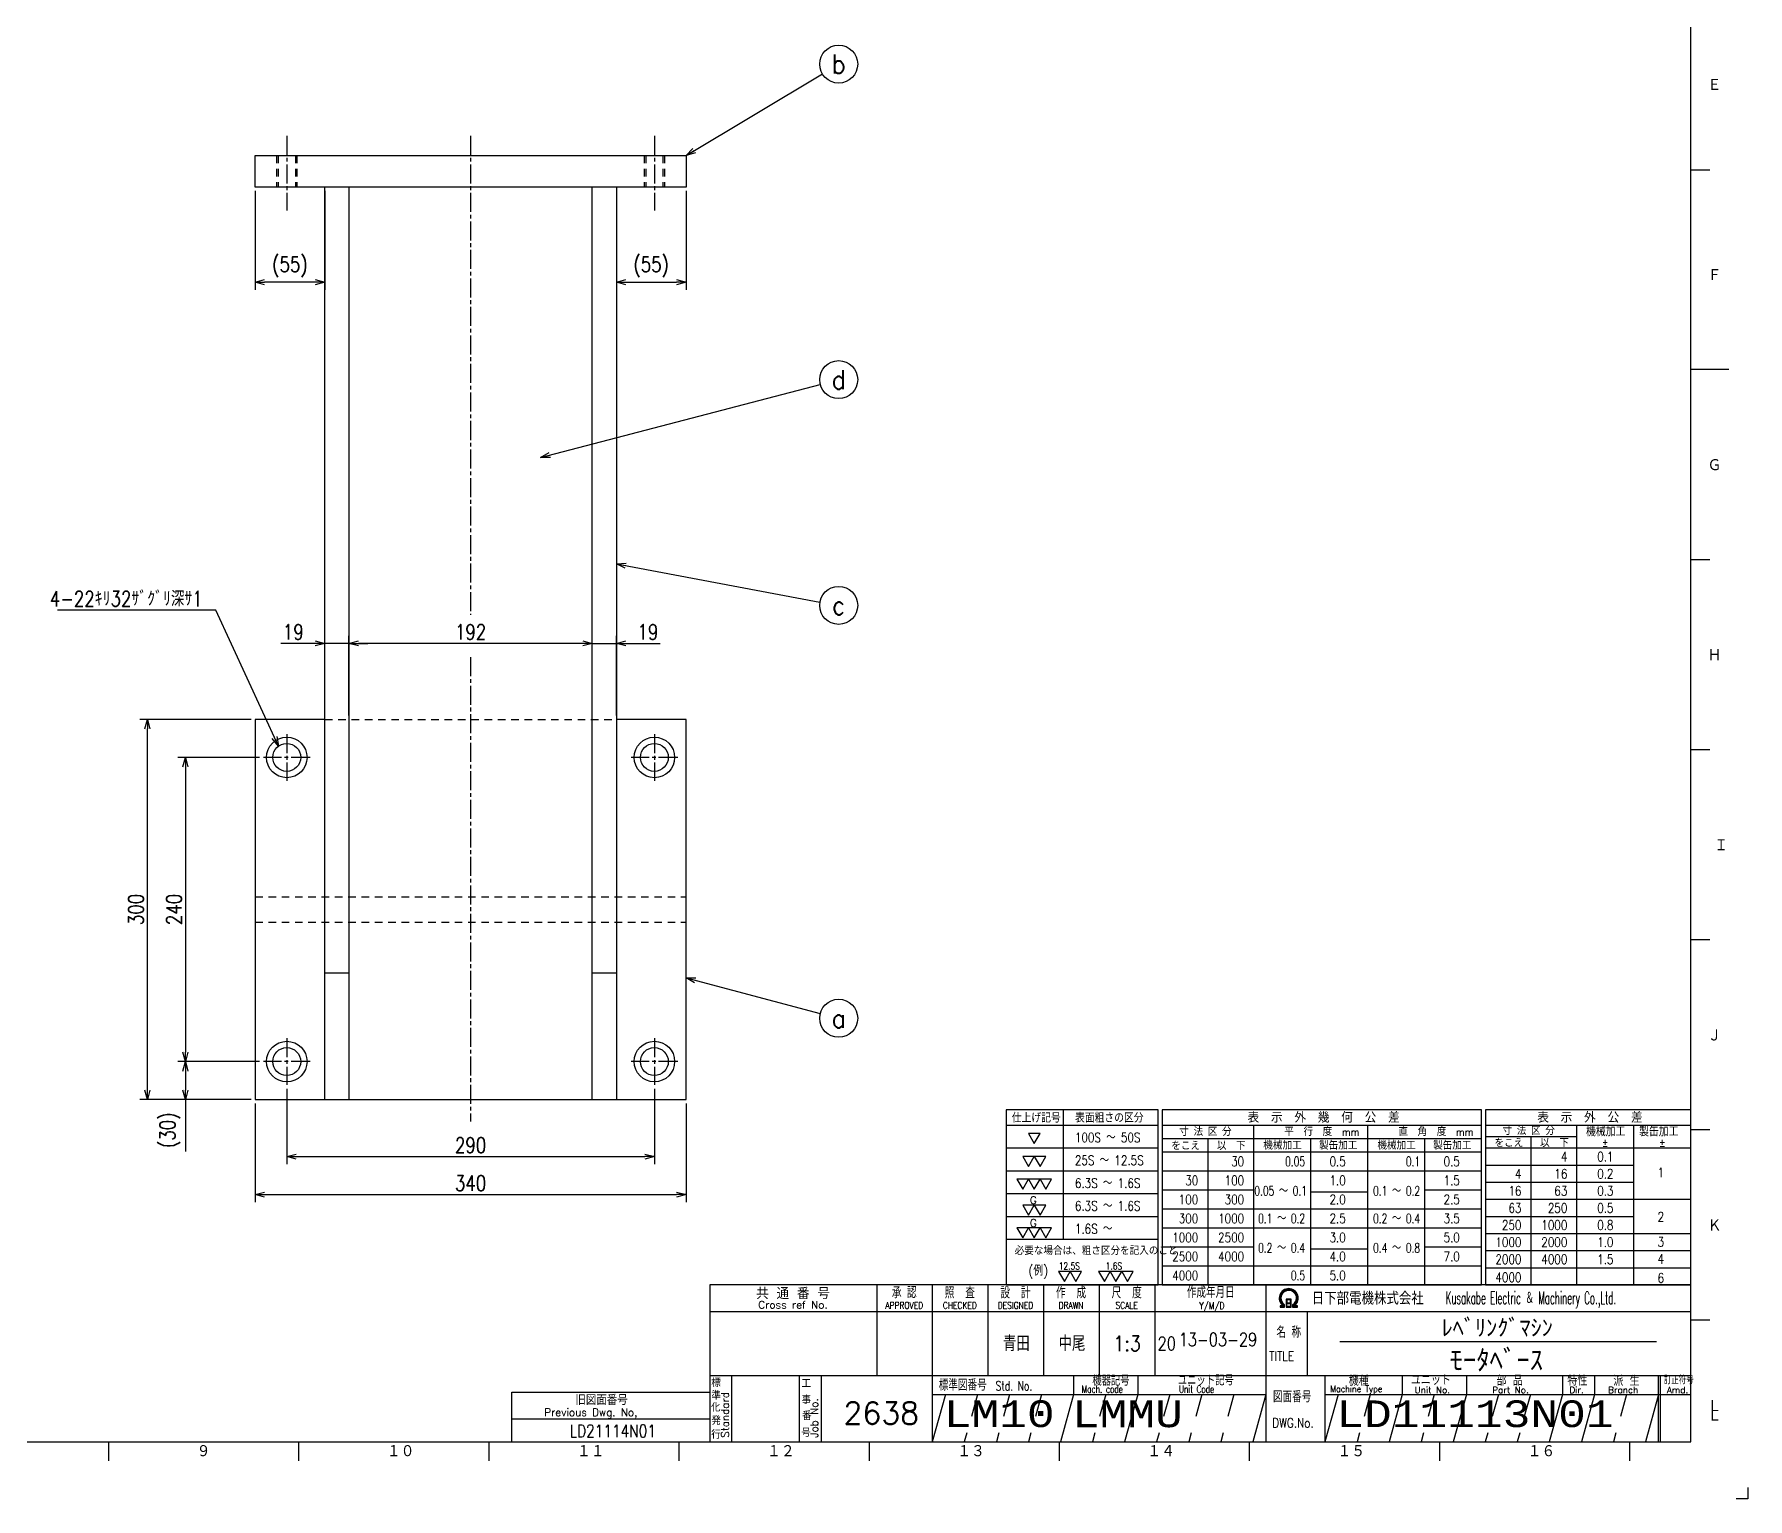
# Model space of a CAD drawing. Extents: x 0 to 2523, y 0 to 3564.
# Drawn here: x 1171 to 2523, y 0 to 1156 of the extents above; entities that cross this region are included whole.
import ezdxf
from ezdxf.enums import TextEntityAlignment as Align

# ---------------------------------------------------------------- set-up
doc = ezdxf.new("R2010")
doc.units = 0
doc.header["$LTSCALE"] = 3
doc.linetypes.add('GEN3A', pattern=[3.5, 2, -1.5])
doc.linetypes.add('GEN7A', pattern=[7.5, 5, -0.75, 1, -0.75])
doc.layers.get('0').update_dxf_attribs({"linetype": 'CONTINUOUS'})
doc.layers.get('DEFPOINTS').update_dxf_attribs({"linetype": 'CONTINUOUS'})
for name, color, linetype in [('2', 5, 'CONTINUOUS'), ('3A', 6, 'GEN3A'), ('4', 3, 'CONTINUOUS'), ('5', 3, 'CONTINUOUS'), ('6', 52, 'CONTINUOUS'), ('7A', 4, 'GEN7A'), ('RAHM2', 1, 'CONTINUOUS')]:
    doc.layers.add(name, color=color, linetype=linetype)
doc.styles.add('DIMENSION', font='monotxt.shx', dxfattribs={"bigfont": 'bigfont.shx'})
doc.styles.get("Standard").update_dxf_attribs({"font": 'romans.shx', "width": 0.8, "bigfont": 'extfont.shx'})
doc.dimstyles.new('GEN-ISO', dxfattribs={"dimscale": 3, "dimtxt": 4, "dimasz": 2.5, "dimexe": 2, "dimexo": 1, "dimgap": 1, "dimtad": 3, "dimdec": 3, "dimrnd": 0.001, "dimdsep": 46, "dimtxsty": 'Standard', "dimblk": 'OPEN30', "dimcen": 0, "dimclrt": 52, "dimadec": 0, "dimazin": 0, "dimtp": 0.1, "dimtm": 0.1, "dimtfac": 0.6, "dimtdec": 3, "dimtmove": 2, "dimatfit": 3, "dimldrblk": 'OPEN30', "dimfxl": 1, "dimarcsym": 0})

# ---------------------------------------------------------------- blocks, each defined once
blk = doc.blocks.new('1A1ﾌﾞﾋﾝ')
at = {"layer": 'RAHM2', "color": 5, "linetype": 'Continuous'}
for p, q in [((826, 15), (826, 579)), ((831, 349.5), (826, 349.5)), ((836, 297), (826, 297)), ((831, 247), (826, 247)), ((831, 197), (826, 197)), ((831, 147), (826, 147)), ((831, 97), (826, 97)), ((831, 47), (826, 47)), ((25, 15), (826, 15)), ((410, 10), (410, 15)), ((460, 10), (460, 15)), ((510, 10), (510, 15)), ((560, 10), (560, 15)), ((610, 10), (610, 15)), ((660, 10), (660, 15)), ((710, 10), (710, 15)), ((760, 10), (760, 15)), ((810, 10), (810, 15)), ((841, 0), (838, 0)), ((841, 3), (841, 0))]:
    blk.add_line(p, q, dxfattribs=at)
at = {"layer": 'RAHM2', "color": 7, "linetype": 'Continuous'}
for p, q in [((611.93, 56.26), (611.93, 32.42)), ((626.55, 56.26), (626.55, 15)), ((641.18, 56.26), (641.18, 32.42)), ((655.8, 56.26), (655.8, 32.42)), ((670.43, 56.26), (670.43, 32.42)), ((685.05, 56.26), (685.05, 32.42)), ((714.3, 56.26), (714.3, 15)), ((568.05, 49.26), (826, 49.26)), ((685.05, 49.26), (685.05, 32.42)), ((714.3, 49.26), (714.3, 49.26)), ((725.17, 49.26), (725.17, 32.42)), ((568.05, 32.42), (826, 32.42)), ((573.77, 32.42), (573.77, 15)), ((591.59, 32.42), (591.59, 15)), ((597.3, 32.42), (597.3, 15)), ((663.73, 32.42), (663.73, 27.42)), ((680.59, 32.42), (680.59, 27.42)), ((729.82, 32.42), (729.82, 15)), ((750.15, 32.42), (750.15, 27.42)), ((767, 32.42), (767, 27.42)), ((792.29, 32.42), (792.29, 27.42)), ((800.72, 32.42), (800.72, 27.42)), ((817.57, 15), (817.57, 32.42)), ((818.07, 15), (818.07, 32.42)), ((516, 28), (568.05, 28)), ((516, 15), (516, 28)), ((626.55, 27.42), (714.3, 27.42)), ((729.82, 27.42), (826, 27.42)), ((516, 21), (568.05, 21))]:
    blk.add_line(p, q, dxfattribs=at)
at = {"layer": 'RAHM2', "color": 3, "linetype": 'Continuous'}
for p, q in [((733.73, 41.35), (817.03, 41.35)), ((630.02, 27.42), (626.55, 15)), ((663.73, 27.42), (660.26, 15)), ((680.59, 27.42), (677.12, 15)), ((714.3, 27.42), (710.83, 15)), ((750.15, 27.42), (746.68, 15)), ((767, 27.42), (763.54, 15)), ((792.29, 27.42), (788.82, 15)), ((800.72, 27.42), (797.25, 15))]:
    blk.add_line(p, q, dxfattribs=at)
at = {"layer": 'RAHM2', "color": 3, "linetype": 'GEN3A'}
for p, q in [((638.44, 27.42), (634.98, 15)), ((646.87, 27.42), (643.41, 15)), ((655.3, 27.42), (651.84, 15)), ((672.16, 27.42), (668.69, 15)), ((689.01, 27.42), (685.55, 15)), ((697.44, 27.42), (693.98, 15)), ((705.87, 27.42), (702.41, 15)), ((741.72, 27.42), (738.25, 15)), ((758.57, 27.42), (755.11, 15)), ((775.43, 27.42), (771.97, 15)), ((783.86, 27.42), (780.39, 15)), ((809.14, 27.42), (805.68, 15))]:
    blk.add_line(p, q, dxfattribs=at)
at = {"layer": 'RAHM2', "color": 5, "linetype": 'Continuous'}
blk.add_lwpolyline([(826, 56.26), (568.05, 56.26), (568.05, 15)], dxfattribs=at)
at = {"layer": 'RAHM2', "color": 7, "linetype": 'Continuous'}
for points in [[(718.02, 50.4), (719.22, 50.4), (719.22, 51.01)], [(718.02, 50.58), (718.97, 50.58), (718.97, 50.91)], [(718.72, 50.82), (718.72, 50.75), (718.02, 50.75), (718.02, 50.4)], [(719.62, 52.51), (719.62, 50.4), (720.92, 50.4), (720.92, 52.51), (719.62, 52.51)], [(719.77, 52.36), (719.77, 51.53), (720.77, 51.53), (720.77, 52.36), (719.77, 52.36)], [(720.77, 51.38), (720.77, 50.55), (719.77, 50.55), (719.77, 51.38), (720.77, 51.38)], [(721.32, 50.98), (721.32, 50.4), (722.58, 50.4), (722.58, 50.75), (721.85, 50.75), (721.85, 50.8)], [(721.57, 50.87), (721.57, 50.58), (722.58, 50.58)]]:
    blk.add_lwpolyline(points, dxfattribs=at)
at = {"layer": 'RAHM2', "color": 3, "linetype": 'Continuous'}
for points in [[(733.29, 27.42), (729.82, 15)], [(817.57, 27.42), (817.57, 27.42), (814.11, 15)]]:
    blk.add_lwpolyline(points, dxfattribs=at)
at = {"layer": 'RAHM2', "color": 7, "linetype": 'Continuous'}
for radius, start, end in [(2.5, 308.2706, 230.8952), (2.28, 303.9949, 234.4013), (2.06, 299.8294, 238.4756)]:
    blk.add_arc((720.3, 52.76), radius, start, end, dxfattribs=at)
at = {"layer": 'RAHM2', "color": 5, "linetype": 'Continuous'}
for s, height, p in [('Ｅ', 3.31, (830.43, 370.24)), ('Ｆ', 3.31, (830.43, 320.24)), ('Ｇ', 3.31, (830.43, 270.24)), ('Ｈ', 3.31, (830.43, 220.24)), ('Ｉ', 3.31, (832.19, 170.24)), ('Ｊ', 3.31, (830.43, 120.24)), ('Ｋ', 3.31, (830.43, 70.24)), ('Ｌ', 3.31, (830.43, 22.74)), ('Ｌ', 3.31, (830.43, 20.24)), ('９', 3.31, (433.1, 10.87)), ('１０', 3.311, (483.1, 10.87)), ('１１', 3.311, (533.1, 10.87)), ('１２', 3.311, (583.1, 10.87)), ('１３', 3.311, (633.1, 10.87)), ('１４', 3.311, (683.1, 10.87)), ('１５', 3.311, (733.1, 10.87)), ('１６', 3.311, (783.1, 10.87))]:
    blk.add_text(s, height=height, dxfattribs=at).set_placement(p)
at = {"layer": 'RAHM2', "color": 7, "linetype": 'Continuous'}
for s, height, p in [('共 通 番 号', 3, (589.93, 54.14)), ('Cross ref No.', 2, (589.93, 51.01))]:
    blk.add_text(s, height=height, dxfattribs=at).set_placement(p, align=Align.MIDDLE)
for s, height, width, p in [('承 認', 3, 0.7, (619.18, 54.35)), ('照  査', 3, 0.7, (633.8, 54.35)), ('設  計', 3, 0.7, (648.43, 54.35)), ('作  成', 3, 0.7, (663.05, 54.35)), ('尺  度', 3, 0.7, (677.67, 54.35)), ('APPROVED', 1.8, 0.8, (619.18, 50.85)), ('CHECKED', 1.8, 0.8, (633.8, 50.85)), ('DESIGNED', 1.8, 0.8, (648.43, 50.85)), ('DRAWN', 1.8, 0.8, (663.05, 50.85)), ('SCALE', 1.8, 0.8, (677.67, 50.85)), ('DWG.No.', 2.5, 0.8, (721.41, 19.96))]:
    blk.add_text(s, height=height, dxfattribs=dict(at, width=width)).set_placement(p, align=Align.MIDDLE)
for s, height, width, p in [('作成年月日', 3, 0.7, (693.49, 52.82)), ('Kusakabe Electric ＆ Machinery Co.,Ltd.', 3.3108, 0.5, (761.56, 51.19)), ('Y/M/D', 1.8, 0.8, (696.79, 49.87)), ('名 称', 3, 0.7, (717.06, 42.33)), ('20', 3.5, 0.8, (685.81, 39.08)), ('TITLE', 2.5, 0.8, (715.18, 36.25)), ('標準図番号', 3, 0.7, (628.26, 28.44)), ('機器記号', 2.5, 0.7, (668.65, 29.77)), ('ユニット記号', 2.5, 0.7, (691.14, 29.85)), ('訂正符号', 2, 0.7, (818.96, 30.16)), ('Std. No.', 2.5, 0.7, (643.23, 28.44)), ('Mach. code', 2, 0.7, (665.86, 27.83)), ('Unit Code', 2, 0.7, (691.45, 27.83)), ('図面番号', 3, 0.7, (716.15, 25.37)), ('Machine Type', 1.7, 0.9, (731.15, 28.05))]:
    blk.add_text(s, height=height, dxfattribs=dict(at, width=width)).set_placement(p)
at = {"layer": 'RAHM2', "color": 7, "linetype": 'Continuous', "width": 0.844147}
blk.add_text('日下部電機株式会社', height=3.311, dxfattribs=at).set_placement((726.35, 51.06), (755.79, 51.06), align=Align.FIT)
at = {"layer": 'RAHM2', "color": 7, "linetype": 'Continuous'}
for s, height, p in [('標', 2, (568.44, 29.43)), ('機種', 2.4, (736.08, 29.76)), ('ユニット', 2.4, (752.39, 29.96)), ('部 品', 2.4, (774.93, 29.79)), ('特性', 2.4, (793.55, 29.78)), ('派 生', 2.4, (805.65, 29.72)), ('旧図面番号', 2.5, (532.71, 24.69)), ('準', 2, (568.47, 26.11)), ('工', 2, (592.15, 29.24)), ('事', 2, (592.17, 24.92)), ('Unit No.', 1.7, (753.39, 27.76)), ('Part No.', 1.7, (773.81, 27.76)), ('Dir.', 1.7, (794.09, 27.76)), ('Branch', 1.7, (804.28, 27.76)), ('Amd.', 1.7, (819.74, 27.76)), ('Previous Dwg. No,', 2, (524.5, 21.75)), ('化', 2, (568.37, 22.95)), ('番', 2, (592.31, 20.76)), ('行', 2, (568.43, 15.82)), ('行', 2, (568.46, 15.82)), ('発', 2, (568.46, 19.47)), ('号', 2, (592.11, 16.28))]:
    blk.add_text(s, height=height, dxfattribs=at).set_placement(p)
for s, p in [('Standard', (573.07, 16.05)), ('Job No.', (596.5, 16.05))]:
    blk.add_text(s, height=2, rotation=90, dxfattribs=at).set_placement(p)
at = {"layer": 'RAHM2', "color": 5, "linetype": 'Continuous', "width": 0.7}
for tag, p in [('HEADER3', (35, 566.01)), ('HEADER4', (54.75, 566)), ('HEADER15', (74.49, 566)), ('HEADER16', (94.43, 566))]:
    blk.add_attdef(tag, text='', height=6, dxfattribs=at).set_placement(p, align=Align.MIDDLE)
at = {"layer": 'RAHM2', "color": 7, "linetype": 'Continuous'}
blk.add_attdef('HEADER5', text='', height=2.5, dxfattribs=at).set_placement((63.69, 559.1), align=Align.BOTTOM_RIGHT)
for tag, height, width, p in [('HEADER25', 3.2, 0.63, (46.91, 45.38)), ('HEADER23', 3.33, 0.8, (71.4, 45.2)), ('HEADER24', 3.5, 0.8, (92.57, 45.22)), ('HEADER1', 5, 0.9, (775.12, 45.15)), ('HEADER7', 5, 0.8, (590.38, 40.8)), ('GEN-TITLE-SCA', 4, 0.85, (677.79, 40.85)), ('HEADER22', 3.2, 0.63, (46.91, 38.38)), ('HEADER20', 3.33, 0.8, (71.4, 38.2)), ('HEADER21', 3.5, 0.8, (92.57, 38.22)), ('HEADER2', 6, 0.9, (774.89, 36.68)), ('HEADER19', 3.2, 0.63, (46.91, 31.38)), ('HEADER17', 3.33, 0.8, (71.4, 31.2)), ('HEADER18', 3.5, 0.8, (92.57, 31.22)), ('HEADER11', 3.2, 0.63, (46.91, 24.38)), ('HEADER9', 3.33, 0.8, (71.4, 24.2)), ('HEADER10', 3.5, 0.8, (92.57, 24.22)), ('HEADER14', 3.31, 0.8, (542.54, 17.82))]:
    blk.add_attdef(tag, text='', height=height, dxfattribs=dict(at, width=width)).set_placement(p, align=Align.MIDDLE)
at = {"layer": 'RAHM2', "color": 7, "linetype": 'Continuous', "width": 0.8}
blk.add_attdef('GEN-TITLE-DAT', text='', height=3.5, dxfattribs=at).set_placement((691.35, 39.1), align=Align.BOTTOM_LEFT)
at = {"layer": 'RAHM2', "color": 5, "linetype": 'Continuous'}
blk.add_attdef('HEADER6', text='', height=5.8, dxfattribs=at).set_placement((623.09, 17.9), align=Align.BOTTOM_RIGHT)
at = {"layer": 'RAHM2', "color": 5, "linetype": 'Continuous', "style": 'DIMENSION', "width": 1.2}
for tag, p in [('HEADER13', (629.56, 16.75)), ('HEADER12', (663.26, 16.72)), ('GEN-TITLE-DWG', (732.79, 16.74))]:
    blk.add_attdef(tag, text='', height=7.02, dxfattribs=at).set_placement(p, align=Align.BOTTOM_LEFT)
at = {"layer": 'RAHM2', "color": 5, "linetype": 'Continuous', "style": 'DIMENSION'}
blk.add_attdef('HEADER8', text='', height=7.02, dxfattribs=at).set_placement((824.55, 16.71), align=Align.BOTTOM_RIGHT)
blk = doc.blocks.new('_Open30')
at = {"color": 0, "linetype": 'ByBlock', "lineweight": -2}
for p, q in [((-1, 0.27), (0, 0)), ((0, 0), (-1, -0.27)), ((0, 0), (-1, 0))]:
    blk.add_line(p, q, dxfattribs=at)
blk = doc.blocks.new('*D8')
at = {"layer": '5', "color": 0, "lineweight": -2, "transparency": 16777216}
for p, q in [((1370.4, 323.6), (1370.4, 264)), ((1660.4, 323.6), (1660.4, 264)), ((1377.9, 270), (1652.9, 270))]:
    blk.add_line(p, q, dxfattribs=at)
at = {"layer": 'DEFPOINTS', "color": 0, "transparency": 16777216}
for p in [(1370.4, 326.6), (1660.4, 326.6), (1660.4, 270)]:
    blk.add_point(p, dxfattribs=at)
at = {"layer": '5', "color": 0, "lineweight": -2, "transparency": 16777216, "xscale": 7.5, "yscale": 7.5, "zscale": 7.5, "rotation": 180}
blk.add_blockref('_Open30', (1370.4, 270), dxfattribs=at)
at = {"layer": '5', "color": 0, "lineweight": -2, "transparency": 16777216, "xscale": 7.5, "yscale": 7.5, "zscale": 7.5}
blk.add_blockref('_Open30', (1660.4, 270), dxfattribs=at)
at = {"layer": '5', "color": 52, "transparency": 16777216, "insert": (1515.4, 279), "char_height": 12, "attachment_point": 5}
blk.add_mtext('290', dxfattribs=at)
blk = doc.blocks.new('*D9')
at = {"layer": '5', "color": 0, "lineweight": -2, "transparency": 16777216}
for p, q in [((1345.4, 312), (1345.4, 234)), ((1685.4, 312), (1685.4, 234)), ((1352.9, 240), (1677.9, 240))]:
    blk.add_line(p, q, dxfattribs=at)
at = {"layer": 'DEFPOINTS', "color": 0, "transparency": 16777216}
for p in [(1345.4, 315), (1685.4, 315), (1685.4, 240)]:
    blk.add_point(p, dxfattribs=at)
at = {"layer": '5', "color": 0, "lineweight": -2, "transparency": 16777216, "xscale": 7.5, "yscale": 7.5, "zscale": 7.5, "rotation": 180}
blk.add_blockref('_Open30', (1345.4, 240), dxfattribs=at)
at = {"layer": '5', "color": 0, "lineweight": -2, "transparency": 16777216, "xscale": 7.5, "yscale": 7.5, "zscale": 7.5}
blk.add_blockref('_Open30', (1685.4, 240), dxfattribs=at)
at = {"layer": '5', "color": 52, "transparency": 16777216, "insert": (1515.4, 249), "char_height": 12, "attachment_point": 5}
blk.add_mtext('340', dxfattribs=at)
blk = doc.blocks.new('*D10')
at = {"layer": '5', "color": 0, "lineweight": -2, "transparency": 16777216}
for p, q in [((1349, 585), (1284.4, 585)), ((1290.4, 577.5), (1290.4, 352.5)), ((1349, 345), (1284.4, 345))]:
    blk.add_line(p, q, dxfattribs=at)
at = {"layer": 'DEFPOINTS', "color": 0, "transparency": 16777216}
for p in [(1352, 585), (1290.4, 345), (1352, 345)]:
    blk.add_point(p, dxfattribs=at)
at = {"layer": '5', "color": 0, "lineweight": -2, "transparency": 16777216, "xscale": 7.5, "yscale": 7.5, "zscale": 7.5}
for p, rotation in [((1290.4, 585), 90), ((1290.4, 345), 270)]:
    blk.add_blockref('_Open30', p, dxfattribs=dict(at, rotation=rotation))
at = {"layer": '5', "color": 52, "transparency": 16777216, "insert": (1281.4, 465), "char_height": 12, "attachment_point": 5, "rotation": 90}
blk.add_mtext('240', dxfattribs=at)
blk = doc.blocks.new('*D11')
at = {"layer": '5', "color": 0, "lineweight": -2, "transparency": 16777216}
for p, q in [((1349, 345), (1284.4, 345)), ((1290.4, 337.5), (1290.4, 322.5)), ((1342.4, 315), (1284.4, 315)), ((1290.4, 315), (1290.4, 274.1))]:
    blk.add_line(p, q, dxfattribs=at)
at = {"layer": 'DEFPOINTS', "color": 0, "transparency": 16777216}
for p in [(1352, 345), (1290.4, 315), (1345.4, 315)]:
    blk.add_point(p, dxfattribs=at)
at = {"layer": '5', "color": 0, "lineweight": -2, "transparency": 16777216, "xscale": 7.5, "yscale": 7.5, "zscale": 7.5}
for p, rotation in [((1290.4, 345), 90), ((1290.4, 315), 270)]:
    blk.add_blockref('_Open30', p, dxfattribs=dict(at, rotation=rotation))
at = {"layer": '5', "color": 52, "transparency": 16777216, "insert": (1278.3, 290.8), "char_height": 12, "attachment_point": 5, "rotation": 90}
blk.add_mtext('(30)', dxfattribs=at)
blk = doc.blocks.new('*D12')
at = {"layer": '5', "color": 0, "lineweight": -2, "transparency": 16777216}
for p, q in [((1342.4, 615), (1254.4, 615)), ((1260.4, 322.5), (1260.4, 607.5)), ((1342.4, 315), (1254.4, 315))]:
    blk.add_line(p, q, dxfattribs=at)
at = {"layer": 'DEFPOINTS', "color": 0, "transparency": 16777216}
for p in [(1260.4, 615), (1345.4, 615), (1345.4, 315)]:
    blk.add_point(p, dxfattribs=at)
at = {"layer": '5', "color": 0, "lineweight": -2, "transparency": 16777216, "xscale": 7.5, "yscale": 7.5, "zscale": 7.5}
for p, rotation in [((1260.4, 615), 90), ((1260.4, 315), 270)]:
    blk.add_blockref('_Open30', p, dxfattribs=dict(at, rotation=rotation))
at = {"layer": '5', "color": 52, "transparency": 16777216, "insert": (1251.4, 465), "char_height": 12, "attachment_point": 5, "rotation": 90}
blk.add_mtext('300', dxfattribs=at)
blk = doc.blocks.new('*D13')
at = {"layer": '5', "color": 0, "lineweight": -2, "transparency": 16777216}
for p, q in [((1419.4, 618), (1419.4, 681)), ((1611.4, 618), (1611.4, 681)), ((1603.9, 675), (1426.9, 675))]:
    blk.add_line(p, q, dxfattribs=at)
at = {"layer": 'DEFPOINTS', "color": 0, "transparency": 16777216}
for p in [(1419.4, 675), (1419.4, 615), (1611.4, 615)]:
    blk.add_point(p, dxfattribs=at)
at = {"layer": '5', "color": 0, "lineweight": -2, "transparency": 16777216, "xscale": 7.5, "yscale": 7.5, "zscale": 7.5, "rotation": 180}
blk.add_blockref('_Open30', (1419.4, 675), dxfattribs=at)
at = {"layer": '5', "color": 0, "lineweight": -2, "transparency": 16777216, "xscale": 7.5, "yscale": 7.5, "zscale": 7.5}
blk.add_blockref('_Open30', (1611.4, 675), dxfattribs=at)
at = {"layer": '5', "color": 52, "transparency": 16777216, "insert": (1515.4, 684), "char_height": 12, "attachment_point": 5}
blk.add_mtext('192', dxfattribs=at)
blk = doc.blocks.new('*D14')
at = {"layer": '5', "color": 0, "lineweight": -2, "transparency": 16777216}
for p, q in [((1400.4, 618), (1400.4, 681)), ((1419.4, 618), (1419.4, 681)), ((1392.9, 675), (1365.7, 675)), ((1419.4, 675), (1400.4, 675)), ((1426.9, 675), (1434.4, 675))]:
    blk.add_line(p, q, dxfattribs=at)
at = {"layer": 'DEFPOINTS', "color": 0, "transparency": 16777216}
for p in [(1400.4, 675), (1400.4, 615), (1419.4, 615)]:
    blk.add_point(p, dxfattribs=at)
at = {"layer": '5', "color": 0, "lineweight": -2, "transparency": 16777216, "xscale": 7.5, "yscale": 7.5, "zscale": 7.5}
blk.add_blockref('_Open30', (1400.4, 675), dxfattribs=at)
at = {"layer": '5', "color": 0, "lineweight": -2, "transparency": 16777216, "xscale": 7.5, "yscale": 7.5, "zscale": 7.5, "rotation": 180}
blk.add_blockref('_Open30', (1419.4, 675), dxfattribs=at)
at = {"layer": '5', "color": 52, "transparency": 16777216, "insert": (1375.5, 684), "char_height": 12, "attachment_point": 5}
blk.add_mtext('19', dxfattribs=at)
blk = doc.blocks.new('*D15')
at = {"layer": '5', "color": 0, "lineweight": -2, "transparency": 16777216}
for p, q in [((1611.4, 618), (1611.4, 681)), ((1630.4, 618), (1630.4, 681)), ((1603.9, 675), (1596.4, 675)), ((1611.4, 675), (1630.4, 675)), ((1637.9, 675), (1665.1, 675))]:
    blk.add_line(p, q, dxfattribs=at)
at = {"layer": 'DEFPOINTS', "color": 0, "transparency": 16777216}
for p in [(1630.4, 675), (1611.4, 615), (1630.4, 615)]:
    blk.add_point(p, dxfattribs=at)
at = {"layer": '5', "color": 0, "lineweight": -2, "transparency": 16777216, "xscale": 7.5, "yscale": 7.5, "zscale": 7.5}
blk.add_blockref('_Open30', (1611.4, 675), dxfattribs=at)
at = {"layer": '5', "color": 0, "lineweight": -2, "transparency": 16777216, "xscale": 7.5, "yscale": 7.5, "zscale": 7.5, "rotation": 180}
blk.add_blockref('_Open30', (1630.4, 675), dxfattribs=at)
at = {"layer": '5', "color": 52, "transparency": 16777216, "insert": (1655.3, 684), "char_height": 12, "attachment_point": 5}
blk.add_mtext('19', dxfattribs=at)
blk = doc.blocks.new('*D34')
at = {"layer": '5', "color": 0, "lineweight": -2, "transparency": 16777216}
for p, q in [((1345.4, 1032), (1345.4, 954)), ((1400.4, 1032), (1400.4, 954)), ((1392.9, 960), (1352.9, 960))]:
    blk.add_line(p, q, dxfattribs=at)
at = {"layer": 'DEFPOINTS', "color": 0, "transparency": 16777216}
for p in [(1345.4, 1035), (1400.4, 1035), (1345.4, 960)]:
    blk.add_point(p, dxfattribs=at)
at = {"layer": '5', "color": 0, "lineweight": -2, "transparency": 16777216, "xscale": 7.5, "yscale": 7.5, "zscale": 7.5, "rotation": 180}
blk.add_blockref('_Open30', (1345.4, 960), dxfattribs=at)
at = {"layer": '5', "color": 0, "lineweight": -2, "transparency": 16777216, "xscale": 7.5, "yscale": 7.5, "zscale": 7.5}
blk.add_blockref('_Open30', (1400.4, 960), dxfattribs=at)
at = {"layer": '5', "color": 52, "transparency": 16777216, "insert": (1372.9, 972.1), "char_height": 12, "attachment_point": 5}
blk.add_mtext('(55)', dxfattribs=at)
blk = doc.blocks.new('*D35')
at = {"layer": '5', "color": 0, "lineweight": -2, "transparency": 16777216}
for p, q in [((1630.4, 1032), (1630.4, 954)), ((1685.4, 1032), (1685.4, 954)), ((1637.9, 960), (1677.9, 960))]:
    blk.add_line(p, q, dxfattribs=at)
at = {"layer": 'DEFPOINTS', "color": 0, "transparency": 16777216}
for p in [(1630.4, 1035), (1685.4, 1035), (1685.4, 960)]:
    blk.add_point(p, dxfattribs=at)
at = {"layer": '5', "color": 0, "lineweight": -2, "transparency": 16777216, "xscale": 7.5, "yscale": 7.5, "zscale": 7.5, "rotation": 180}
blk.add_blockref('_Open30', (1630.4, 960), dxfattribs=at)
at = {"layer": '5', "color": 0, "lineweight": -2, "transparency": 16777216, "xscale": 7.5, "yscale": 7.5, "zscale": 7.5}
blk.add_blockref('_Open30', (1685.4, 960), dxfattribs=at)
at = {"layer": '5', "color": 52, "transparency": 16777216, "insert": (1657.9, 972.1), "char_height": 12, "attachment_point": 5}
blk.add_mtext('(55)', dxfattribs=at)
blk = doc.blocks.new('GENBALLOON1')
blk.add_circle((0, 0), 5)
at = {"flags": 1}
blk.add_attdef('GEN_PARENT', text='', height=2.5, dxfattribs=at).set_placement((0, 0), align=Align.MIDDLE)
blk.add_attdef('REF_NO', text='', height=3.5).set_placement((0, 0), align=Align.MIDDLE)
at = {"color": 7, "flags": 1}
for tag, p in [('5GENINF', (6.43, 0.96)), ('6GENINF', (6.43, 0.63)), ('7GENINF', (6.43, 0.3)), ('8GENINF', (6.43, -0.04)), ('9GENINF', (6.43, -0.37)), ('3GENINF', (6.43, -2.34)), ('4GENINF', (6.43, -2.67)), ('20GENINF', (6.43, -4.7)), ('10GENINF', (6.43, -0.7)), ('11GENINF', (6.43, -1)), ('12GENINF', (6.43, -1.34)), ('13GENINF', (6.43, -1.67)), ('14GENINF', (6.43, -2)), ('15GENINF', (6.43, -3)), ('16GENINF', (6.43, -3.34)), ('17GENINF', (6.43, -3.7)), ('18GENINF', (6.43, -4.04)), ('19GENINF', (6.43, -4.37)), ('21GENINF', (6.43, -5.04)), ('22GENINF', (6.43, -5.37))]:
    blk.add_attdef(tag, p, '', height=0.2, dxfattribs=at)
blk = doc.blocks.new('A$C1E222542')
for p, q in [((15, 46), (15, 12)), ((0, 42), (40, 42)), ((41, 42), (125, 42)), ((65, 42), (65, 0)), ((95, 42), (95, 0)), ((126, 42), (180, 42)), ((150, 42), (150, 0)), ((165, 42), (165, 0)), ((41, 38.5), (125, 38.5)), ((53, 38.5), (53, 0)), ((80, 38.5), (80, 0)), ((110, 38.5), (110, 0)), ((126, 39), (150, 39)), ((138, 39), (138, 0)), ((41, 35), (125, 35)), ((126, 36), (180, 36)), ((0, 12), (40, 12))]:
    blk.add_line(p, q)
for points in [[(7.38, 37.17), (8.89, 39.8), (5.86, 39.8), (7.38, 37.17)], [(5.85, 31.17), (7.37, 33.8), (4.34, 33.8), (5.85, 31.17)], [(8.89, 31.17), (10.4, 33.8), (7.37, 33.8), (8.89, 31.17)], [(4.34, 25.17), (5.86, 27.8), (2.83, 27.8), (4.34, 25.17)], [(7.38, 25.17), (8.89, 27.8), (5.86, 27.8), (7.38, 25.17)], [(10.41, 25.17), (11.92, 27.8), (8.89, 27.8), (10.41, 25.17)], [(5.85, 18.37), (7.37, 20.99), (4.34, 20.99), (5.85, 18.37)], [(8.89, 18.37), (10.4, 20.99), (7.37, 20.99), (8.89, 18.37)], [(4.34, 12.37), (5.86, 14.99), (2.83, 14.99), (4.34, 12.37)], [(7.38, 12.37), (8.89, 14.99), (5.86, 14.99), (7.38, 12.37)], [(10.41, 12.37), (11.92, 14.99), (8.89, 14.99), (10.41, 12.37)], [(15.28, 0.87), (16.79, 3.5), (13.76, 3.5), (15.28, 0.87)], [(18.31, 0.87), (19.83, 3.5), (16.79, 3.5), (18.31, 0.87)], [(25.82, 0.87), (27.33, 3.5), (24.3, 3.5), (25.82, 0.87)], [(28.85, 0.87), (30.37, 3.5), (27.33, 3.5), (28.85, 0.87)], [(31.88, 0.87), (33.4, 3.5), (30.37, 3.5), (31.88, 0.87)]]:
    blk.add_lwpolyline(points, close=True)
at = {"layer": '2'}
for points in [[(0, 0), (40, 0), (40, 46), (0, 46)], [(41, 0), (125, 0), (125, 46), (41, 46)], [(126, 0), (180, 0), (180, 46), (126, 46)]]:
    blk.add_lwpolyline(points, close=True, dxfattribs=at)
at = {"layer": '4'}
for p, q in [((0, 36), (40, 36)), ((0, 30), (40, 30)), ((41, 30), (125, 30)), ((126, 31.5), (165, 31.5)), ((0, 24), (40, 24)), ((41, 25), (65, 25)), ((80, 24.5), (95, 24.5)), ((110, 25), (125, 25)), ((126, 27), (165, 27)), ((41, 20), (125, 20)), ((126, 22.5), (180, 22.5)), ((0, 18), (40, 18)), ((41, 15), (125, 15)), ((126, 18), (165, 18)), ((41, 10), (65, 10)), ((80, 9.5), (95, 9.5)), ((110, 10), (125, 10)), ((126, 13.5), (180, 13.5)), ((41, 5), (125, 5)), ((126, 9), (180, 9)), ((126, 4.5), (180, 4.5))]:
    blk.add_line(p, q, dxfattribs=at)
at = {"width": 0.9}
for s, height, p in [('仕上げ記号', 2.2, (7.9, 42.73)), ('表面粗さの区分', 2.2, (27.11, 42.73)), ('寸 法 区 分', 2, (52.39, 39.21)), ('平\u3000行\u3000度\u3000mm', 2, (83.01, 39.21)), ('直\u3000角\u3000度\u3000mm', 2, (113.01, 39.21)), ('寸 法 区 分', 2, (137.39, 39.46)), ('機械加工', 2.3, (157.65, 39.08)), ('製缶加工', 2.3, (171.62, 39.08)), ('をこえ', 2, (47.19, 35.5)), ('以\u3000下', 2, (59.19, 35.5)), ('機械加工', 2, (72.65, 35.61)), ('製缶加工', 2, (87.3, 35.61)), ('機械加工', 2, (102.65, 35.61)), ('製缶加工', 2, (117.3, 35.61)), ('をこえ', 2, (132.19, 36.25)), ('以\u3000下', 2, (144.19, 36.25)), ('%%P', 2, (157.53, 36.41)), ('%%P', 2, (172.53, 36.41))]:
    blk.add_text(s, height=height, dxfattribs=at).set_placement(p, align=Align.CENTER)
for s, p in [('表\u3000示\u3000外\u3000幾\u3000何\u3000公\u3000差', (83.47, 42.66)), ('表\u3000示\u3000外\u3000公\u3000差', (153.5, 42.66))]:
    blk.add_text(s, height=2.8).set_placement(p, align=Align.CENTER)
for s, height, width, p in [('100S ～ 50S', 2.5, 0.8, (18.05, 37.51)), ('25S ～ 12.5S', 2.5, 0.8, (18.05, 31.51)), ('0.1', 2.5, 0.8, (155.41, 32.47)), ('6.3S ～ 1.6S', 2.5, 0.8, (18.05, 25.51)), ('0.2', 2.5, 0.8, (155.41, 27.97)), ('1', 2.5, 0.8, (171.31, 28.3)), ('0.3', 2.5, 0.8, (155.41, 23.47)), ('6.3S ～ 1.6S', 2.5, 0.8, (18.05, 19.51)), ('0.5', 2.5, 0.8, (155.41, 18.97)), ('2', 2.5, 0.8, (171.31, 16.64)), ('1.6S ～ ', 2.5, 0.8, (18.05, 13.51)), ('0.8', 2.5, 0.8, (155.41, 14.47)), ('必要な場合は、粗さ区分を記入のこと', 2, 0.9, (2.22, 7.91)), ('1.0', 2.5, 0.8, (155.41, 9.97)), ('3', 2.5, 0.8, (171.31, 10.06)), ('(例)', 2.5, 0.9, (5.78, 2.47)), ('12.5S', 1.8, 0.8, (13.82, 4.04)), ('1.6S', 1.8, 0.8, (26.17, 4.04)), ('1.5', 2.5, 0.8, (155.41, 5.47)), ('4', 2.5, 0.8, (171.31, 5.56)), ('6', 2.5, 0.8, (171.31, 0.56))]:
    blk.add_text(s, height=height, dxfattribs=dict(width=width)).set_placement(p)
for s, width, p in [('30', 0.8, (62.57, 31.22)), ('0.05', 0.7, (78.6, 31.22)), ('0.5', 0.8, (89.29, 31.22)), ('0.1', 0.7, (108.84, 31.22)), ('0.5', 0.8, (119.29, 31.22)), ('4', 0.8, (147.57, 32.47)), ('30', 0.8, (50.5, 26.22)), ('100', 0.8, (62.57, 26.22)), ('1.0', 0.8, (89.29, 26.22)), ('1.5', 0.8, (119.29, 26.22)), ('4', 0.8, (135.5, 27.97)), ('16', 0.8, (147.57, 27.97)), ('100', 0.8, (50.5, 21.22)), ('300', 0.8, (62.57, 21.22)), ('0.05 ～ 0.1', 0.7, (79.09, 23.46)), ('2.0', 0.8, (89.29, 21.22)), ('0.1 ～ 0.2', 0.7, (108.84, 23.46)), ('2.5', 0.8, (119.29, 21.22)), ('16', 0.8, (135.5, 23.47)), ('63', 0.8, (147.57, 23.47)), ('300', 0.8, (50.5, 16.22)), ('1000', 0.8, (62.57, 16.22)), ('0.1 ～ 0.2', 0.7, (78.6, 16.22)), ('2.5', 0.8, (89.29, 16.22)), ('0.2 ～ 0.4', 0.7, (108.84, 16.22)), ('3.5', 0.8, (119.29, 16.22)), ('63', 0.8, (135.5, 18.97)), ('250', 0.8, (147.57, 18.97)), ('1000', 0.8, (50.5, 11.22)), ('2500', 0.8, (62.57, 11.22)), ('3.0', 0.8, (89.29, 11.22)), ('5.0', 0.8, (119.29, 11.22)), ('250', 0.8, (135.5, 14.47)), ('1000', 0.8, (147.57, 14.47)), ('0.2 ～ 0.4', 0.7, (78.6, 8.47)), ('0.4 ～ 0.8', 0.7, (108.84, 8.47)), ('1000', 0.8, (135.5, 9.97)), ('2000', 0.8, (147.57, 9.97)), ('2500', 0.8, (50.5, 6.22)), ('4000', 0.8, (62.57, 6.22)), ('4.0', 0.8, (89.29, 6.22)), ('7.0', 0.8, (119.29, 6.22)), ('2000', 0.8, (135.5, 5.47)), ('4000', 0.8, (147.57, 5.47)), ('4000', 0.8, (50.5, 1.22)), ('0.5', 0.7, (78.6, 1.22)), ('5.0', 0.8, (89.29, 1.22)), ('4000', 0.8, (135.5, 0.72))]:
    blk.add_text(s, height=2.5, dxfattribs=dict(width=width)).set_placement(p, align=Align.RIGHT)
for p in [(8.01, 21.27), (8.01, 15.27)]:
    blk.add_text('G', height=2).set_placement(p, align=Align.RIGHT)

msp = doc.modelspace()

# ---------------------------------------------------------------- linework, layer by layer
at = {"layer": '2'}
for p, q in [((1400.3958, 315), (1400.3958, 1035)), ((1419.3958, 1035), (1419.3958, 315)), ((1611.3958, 315), (1611.3958, 1035)), ((1630.3958, 1035), (1630.3958, 315)), ((1685.3958, 615), (1630.3958, 615)), ((1400.3958, 415), (1419.3958, 415)), ((1611.3958, 415), (1630.3958, 415))]:
    msp.add_line(p, q, dxfattribs=at)
msp.add_lwpolyline([(1685.3958, 1035), (1345.3958, 1035), (1345.3958, 1060), (1685.3958, 1060)], close=True, dxfattribs=at)
msp.add_lwpolyline([(1400.3958, 615), (1345.3958, 615), (1345.3958, 315), (1685.3958, 315), (1685.3958, 615)], dxfattribs=at)
for centre, radius in [((1370.3958, 585), 16), ((1370.3958, 585), 11), ((1660.3958, 585), 16), ((1660.3958, 585), 11), ((1370.3958, 345), 16), ((1370.3958, 345), 11), ((1660.3958, 345), 16), ((1660.3958, 345), 11)]:
    msp.add_circle(centre, radius, dxfattribs=at)
at = {"layer": '3A'}
for p, q in [((1362.3968, 1060), (1362.3968, 1035)), ((1363.6238, 1060), (1363.6238, 1035)), ((1377.1698, 1060), (1377.1698, 1035)), ((1378.3968, 1060), (1378.3968, 1035)), ((1652.3949, 1060), (1652.3949, 1035)), ((1653.6219, 1060), (1653.6219, 1035)), ((1667.1679, 1060), (1667.1679, 1035)), ((1668.3949, 1060), (1668.3949, 1035)), ((1400.3958, 615), (1630.3958, 615)), ((1345.3958, 475), (1685.3958, 475)), ((1345.3958, 455), (1685.3958, 455))]:
    msp.add_line(p, q, dxfattribs=at)
at = {"layer": '7A'}
for p, q in [((1370.3968, 1075.4865), (1370.3968, 1016.47)), ((1515.3958, 1075.4865), (1515.3958, 697.5077)), ((1660.3949, 1075.4865), (1660.3949, 1016.47)), ((1515.3958, 664.0293), (1515.3958, 297.7874)), ((1370.3958, 603.3961), (1370.3958, 566.6039)), ((1660.3958, 603.3961), (1660.3958, 566.6039)), ((1388.7919, 585), (1351.9997, 585)), ((1678.7919, 585), (1641.9997, 585)), ((1370.3958, 363.3961), (1370.3958, 326.6039)), ((1660.3958, 363.3961), (1660.3958, 326.6039)), ((1388.7919, 345), (1351.9997, 345)), ((1678.7919, 345), (1641.9997, 345))]:
    msp.add_line(p, q, dxfattribs=at)

# ---------------------------------------------------------------- block references
at = {"layer": '2'}
ref = msp.add_blockref('1A1ﾌﾞﾋﾝ', (0, 0), dxfattribs=dict(at, xscale=3, yscale=3, zscale=3))
ref.add_attrib('GEN-TITLE-DWG', 'LD11113N01', dxfattribs={"layer": 'RAHM2', "color": 5, "linetype": 'Continuous', "height": 21.069, "style": 'DIMENSION', "width": 1.2}).set_placement((2198.37, 50.2065), align=Align.BOTTOM_LEFT)
ref.add_attrib('GEN-TITLE-DAT', '13-03-29', dxfattribs={"layer": 'RAHM2', "color": 7, "linetype": 'Continuous', "height": 10.5, "width": 0.8}).set_placement((2074.0605, 117.3069), align=Align.BOTTOM_LEFT)
ref.add_attrib('GEN-TITLE-SCA', '1:3', dxfattribs={"layer": 'RAHM2', "color": 7, "linetype": 'Continuous', "height": 12, "width": 0.85}).set_placement((2033.3738, 122.5509), align=Align.MIDDLE)
ref.add_attrib('HEADER1', 'ﾚﾍﾞﾘﾝｸﾞﾏｼﾝ', dxfattribs={"layer": 'RAHM2', "color": 7, "linetype": 'Continuous', "height": 15, "width": 0.9}).set_placement((2325.3672, 135.4421), align=Align.MIDDLE)
ref.add_attrib('HEADER2', 'ﾓｰﾀﾍﾞｰｽ', dxfattribs={"layer": 'RAHM2', "color": 7, "linetype": 'Continuous', "height": 18, "width": 0.9}).set_placement((2324.6831, 110.0351), align=Align.MIDDLE)
ref.add_attrib('HEADER6', '2638', dxfattribs={"layer": 'RAHM2', "color": 5, "linetype": 'Continuous', "height": 17.4}).set_placement((1869.265, 53.7), align=Align.BOTTOM_RIGHT)
ref.add_attrib('HEADER12', 'LMMU', dxfattribs={"layer": 'RAHM2', "color": 5, "linetype": 'Continuous', "height": 21.069, "style": 'DIMENSION', "width": 1.2}).set_placement((1989.7744, 50.1584), align=Align.BOTTOM_LEFT)
ref.add_attrib('HEADER13', 'LM10', dxfattribs={"layer": 'RAHM2', "color": 5, "linetype": 'Continuous', "height": 21.069, "style": 'DIMENSION', "width": 1.2}).set_placement((1888.6674, 50.2355), align=Align.BOTTOM_LEFT)
ref.add_attrib('HEADER14', 'LD21114N01', dxfattribs={"layer": 'RAHM2', "color": 7, "linetype": 'Continuous', "height": 9.933, "width": 0.8}).set_placement((1627.6096, 53.4463), align=Align.MIDDLE)
at = {"layer": '5'}
ref = msp.add_blockref('GENBALLOON1', (1805.8267, 1132.1072), dxfattribs=dict(at, xscale=3, yscale=3, zscale=3))
ref.add_attrib('REF_NO', 'b', dxfattribs={"color": 7, "height": 15, "width": 0.9}).set_placement((1805.8267, 1132.1072), align=Align.MIDDLE_CENTER)
ref = msp.add_blockref('GENBALLOON1', (1805.8267, 883.1125), dxfattribs=dict(at, xscale=3, yscale=3, zscale=3))
ref.add_attrib('REF_NO', 'd', dxfattribs={"color": 7, "height": 15, "width": 0.9}).set_placement((1805.8267, 883.1125), align=Align.MIDDLE_CENTER)
ref = msp.add_blockref('GENBALLOON1', (1805.8267, 704.9862), dxfattribs=dict(at, xscale=3, yscale=3, zscale=3))
ref.add_attrib('REF_NO', 'c', dxfattribs={"color": 7, "height": 15, "width": 0.9}).set_placement((1805.8267, 704.9862), align=Align.MIDDLE_CENTER)
ref = msp.add_blockref('GENBALLOON1', (1805.8267, 379.1455), dxfattribs=dict(at, xscale=3, yscale=3, zscale=3))
ref.add_attrib('REF_NO', 'a', dxfattribs={"color": 7, "height": 15, "width": 0.9}).set_placement((1805.8267, 379.1455), align=Align.MIDDLE_CENTER)
at = {"layer": '6', "xscale": 3, "yscale": 3, "zscale": 3}
msp.add_blockref('A$C1E222542', (1938, 168.7914), dxfattribs=at)

# ---------------------------------------------------------------- texts
at = {"layer": '5', "color": 52, "char_height": 12}
for s, insert, attachment_point in [('4-22ｷﾘ32ｻﾞｸﾞﾘ深ｻ1', (1304.0271, 710.2213), 6), ('青田', (1935.4448, 122.5144), 4), ('中尾', (1979.3182, 122.5144), 4)]:
    msp.add_mtext(s, dxfattribs=dict(at, insert=insert, attachment_point=attachment_point))

# ---------------------------------------------------------------- dimensions: what is measured, and where the dimension line sits
at = {"layer": '5'}
for base, p1, p2, override, picture, middle in [((1345.3958, 960), (1400.3958, 1035), (1345.3958, 1035), {"dimpost": '(<>)', "dimtp": 0.033, "dimtm": 0, "dimtmove": 0}, '*D34', (1372.8958, 972.1429)), ((1685.3958, 960), (1630.3958, 1035), (1685.3958, 1035), {"dimpost": '(<>)', "dimtp": 0.033, "dimtm": 0, "dimtmove": 0}, '*D35', (1657.8958, 972.1429)), ((1400.3958, 675), (1419.3958, 615), (1400.3958, 615), {"dimtmove": 0}, '*D14', (1375.5387, 684)), ((1419.3958, 675), (1611.3958, 615), (1419.3958, 615), {"dimtmove": 0}, '*D13', (1515.3958, 684)), ((1630.3958, 675), (1611.3958, 615), (1630.3958, 615), {"dimtmove": 0}, '*D15', (1655.253, 684)), ((1660.3958, 270), (1370.3958, 326.6039), (1660.3958, 326.6039), {"dimtmove": 0}, '*D8', (1515.3958, 279)), ((1685.3958, 240), (1345.3958, 315), (1685.3958, 315), {"dimtmove": 0}, '*D9', (1515.3958, 249))]:
    dim = msp.add_linear_dim(base=base, p1=p1, p2=p2, dimstyle='GEN-ISO', override=override, dxfattribs=at)
    dim.commit()
    dim.dimension.update_dxf_attribs({"geometry": picture, "text_midpoint": middle})
for base, p1, p2, override, picture, middle in [((1260.3958, 615), (1345.3958, 315), (1345.3958, 615), {"dimtmove": 0}, '*D12', (1251.3958, 465)), ((1290.3958, 345), (1351.9997, 585), (1351.9997, 345), {"dimtmove": 0}, '*D10', (1281.3958, 465)), ((1290.3958, 315), (1351.9997, 345), (1345.3958, 315), {"dimpost": '(<>)', "dimtp": 0.033, "dimtm": 0, "dimtmove": 0}, '*D11', (1278.253, 290.7857))]:
    dim = msp.add_linear_dim(base=base, p1=p1, p2=p2, angle=90, dimstyle='GEN-ISO', override=override, dxfattribs=at)
    dim.commit()
    dim.dimension.update_dxf_attribs({"geometry": picture, "text_midpoint": middle})

# ---------------------------------------------------------------- leaders
at = {"layer": '5', "linetype": 'Continuous'}
for points in [[(1685.3958, 1060), (1792.9571, 1124.4017)], [(1570.5597, 821.757), (1791.3378, 879.2303)], [(1630.3958, 737.7893), (1791.0545, 707.5909)], [(1685.3958, 411.0625), (1791.3378, 383.0278)]]:
    msp.add_leader(points, dimstyle='GEN-ISO', dxfattribs=at)
at = {"layer": '5', "annotation_type": 0, "has_hookline": 1, "hookline_direction": 1, "text_width": 114.56}
msp.add_leader([(1363.8703, 593.8554), (1314.5271, 701.2213), (1307.0271, 701.2213)], dimstyle='GEN-ISO', override={"dimpost": '(<>)', "dimtp": 0.033, "dimtm": 0}, dxfattribs=at)

doc.saveas('drawing.dxf')
